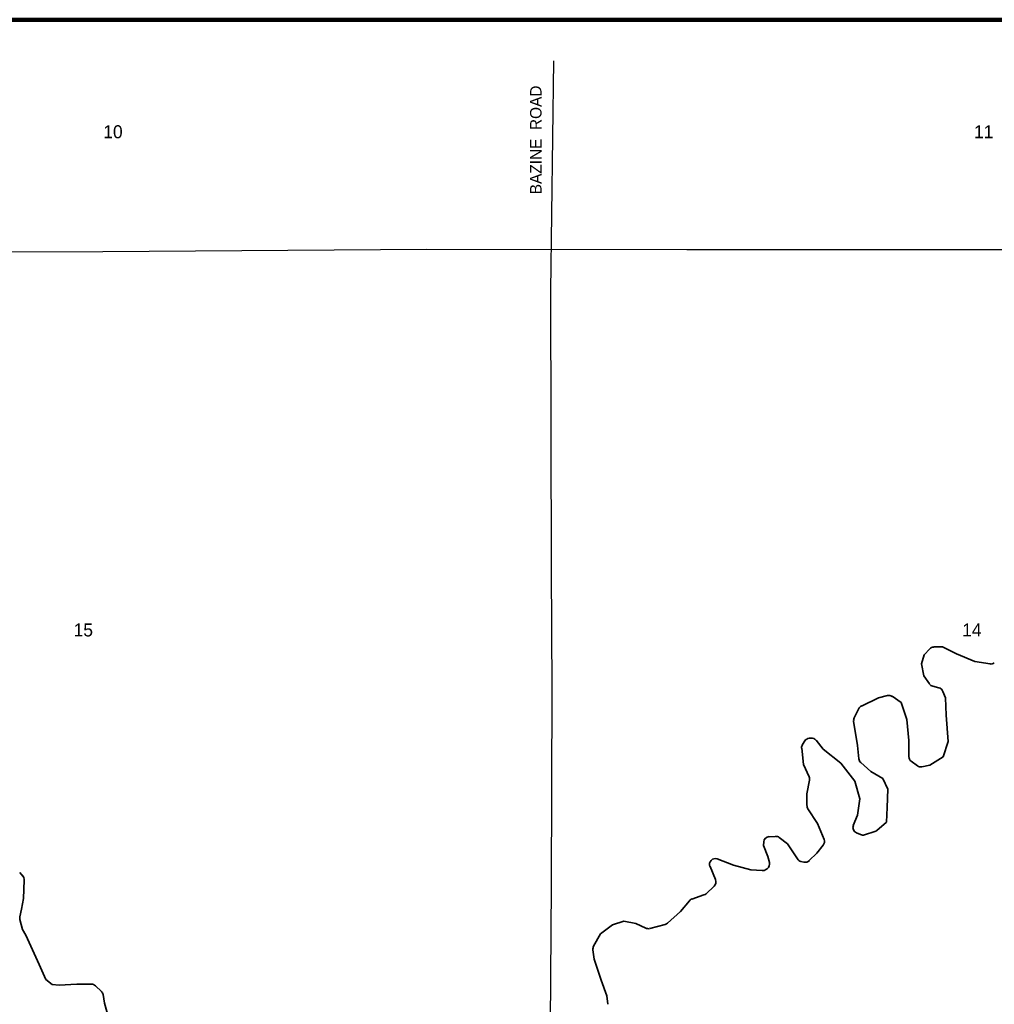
# Model space of a CAD drawing. Extents: x 269.97 to 274.53, y 2619.91 to 2623.85.
# Drawn here: x 271.087 to 272.21, y 2622.716 to 2623.85 of the extents above; entities that cross this region are included whole.
import ezdxf
from ezdxf.enums import TextEntityAlignment as Align

# ---------------------------------------------------------------- set-up
doc = ezdxf.new("R2010")
doc.units = 0
doc.header["$LTSCALE"] = 0.006
for name, color, linetype, lineweight in [('14', 7, 'Continuous', 25), ('25', 7, 'Continuous', 35), ('48', 7, 'Continuous', 106)]:
    doc.layers.add(name, color=color, linetype=linetype, lineweight=lineweight)
doc.layers.add('45', color=7, linetype='Continuous')
doc.layers.add('49', color=7, linetype='Continuous')

msp = doc.modelspace()

# ---------------------------------------------------------------- linework, layer by layer
at = {"layer": '14'}
for points in [[(271.701515, 2623.802652), (271.698295, 2623.5375), (271.699053, 2623.217424), (271.699811, 2623.078409), (271.699053, 2622.852083), (271.697348, 2622.641288), (271.697159, 2622.450758), (271.696402, 2622.274053), (271.699053, 2622.062311), (271.697348, 2621.893182), (271.693939, 2621.842803), (271.687879, 2621.800947), (271.685227, 2621.722917), (271.685227, 2621.407765)], [(270.019508, 2623.577083), (270.294886, 2623.578977), (270.582386, 2623.581439), (270.876705, 2623.582197), (271.182197, 2623.582955), (271.555682, 2623.585606), (271.855114, 2623.585417), (272.24678, 2623.585417), (272.701326, 2623.584659)]]:
    msp.add_lwpolyline(points, dxfattribs=at)
at = {"layer": '25'}
for p, q in [((272.148295, 2623.127652), (272.139962, 2623.127462)), ((272.138636, 2623.082197), (272.145833, 2623.080303)), ((272.053409, 2623.056439), (272.048106, 2623.045833)), ((271.991288, 2623.019318), (271.988636, 2623.015152)), ((271.998295, 2623.022538), (271.996212, 2623.022348)), ((272.121023, 2622.99053), (272.113826, 2622.995833)), ((271.957386, 2622.90928), (271.950189, 2622.908902)), ((272.055492, 2622.911364), (272.050758, 2622.913447)), ((272.07178, 2622.914773), (272.060038, 2622.910985)), ((271.882008, 2622.874432), (271.888447, 2622.85947)), ((271.947727, 2622.87197), (271.946212, 2622.871023)), ((271.990152, 2622.879545), (271.986553, 2622.880492)), ((271.090152, 2622.863636), (271.086553, 2622.867614)), ((271.886932, 2622.852083), (271.877462, 2622.843182)), ((271.875, 2622.841856), (271.861174, 2622.837121)), ((271.830303, 2622.807765), (271.8125, 2622.80322)), ((271.180682, 2622.730682), (271.173864, 2622.737121))]:
    msp.add_line(p, q, dxfattribs=at)
for points in [[(272.135227, 2623.125189), (272.128977, 2623.118371), (272.125758, 2623.107955), (272.12822, 2623.094129), (272.134848, 2623.084848)], [(272.204735, 2623.107955), (272.187121, 2623.110606), (272.166098, 2623.119697), (272.151326, 2623.126894)], [(272.150379, 2623.076326), (272.15322, 2623.068939), (272.153977, 2623.048864), (272.156439, 2623.01875), (272.150758, 2623.000947), (272.135417, 2622.991288), (272.126136, 2622.989394)], [(272.086364, 2623.071591), (272.076326, 2623.068939), (272.056629, 2623.05947)], [(272.111174, 2623.001136), (272.111174, 2623.019697), (272.108712, 2623.043939), (272.102273, 2623.063447), (272.091856, 2623.070644)], [(272.047538, 2623.041856), (272.052083, 2623.014015), (272.053409, 2622.998674)], [(272.047159, 2622.92197), (272.052083, 2622.933712), (272.054545, 2622.952462), (272.048864, 2622.972727), (272.032576, 2622.99375), (272.0125, 2623.009848), (272.004167, 2623.020076)], [(271.987689, 2623.010795), (271.989773, 2622.992045), (271.996212, 2622.977841)], [(272.055682, 2622.994318), (272.067424, 2622.983902), (272.08125, 2622.975947), (272.086932, 2622.963826), (272.085985, 2622.942614), (272.085227, 2622.925758), (272.074242, 2622.916098)], [(271.996591, 2622.973864), (271.99375, 2622.958144), (271.99375, 2622.944697)], [(271.994886, 2622.941098), (272.005871, 2622.924053), (272.013447, 2622.905871)], [(271.982765, 2622.883333), (271.971212, 2622.900568), (271.961742, 2622.907955)], [(271.943939, 2622.902841), (271.943561, 2622.898864), (271.948485, 2622.885985), (271.950379, 2622.879356)], [(272.0125, 2622.899242), (272.005114, 2622.889962), (271.996402, 2622.881439)], [(271.942235, 2622.869886), (271.928977, 2622.870644), (271.908902, 2622.876326), (271.890341, 2622.883333)], [(271.086742, 2622.816667), (271.088447, 2622.825379), (271.09072, 2622.837879), (271.091856, 2622.858902)], [(271.858333, 2622.835038), (271.848106, 2622.822917), (271.833144, 2622.80928)], [(271.169318, 2622.739015), (271.152273, 2622.739015), (271.132197, 2622.738068), (271.124053, 2622.738636), (271.116477, 2622.744508), (271.109091, 2622.761742), (271.09375, 2622.795455), (271.089773, 2622.801894), (271.086742, 2622.813636)], [(271.807955, 2622.803598), (271.796402, 2622.809091), (271.782576, 2622.811553), (271.769508, 2622.807576), (271.755871, 2622.79697), (271.747917, 2622.782765)], [(271.747159, 2622.778598), (271.748485, 2622.767803), (271.756629, 2622.743561), (271.763068, 2622.725758), (271.764394, 2622.715909)], [(271.215909, 2622.664773), (271.209091, 2622.667235), (271.201515, 2622.674053), (271.194697, 2622.685606), (271.189015, 2622.700568), (271.18428, 2622.717235), (271.182576, 2622.727083)]]:
    msp.add_lwpolyline(points, dxfattribs=at)
for centre, start, end in [((272.14007, 2623.120797), 91.5895, 137.74526), ((272.14844, 2623.121029), 63.42326, 91.58951), ((272.205714, 2623.11444), 260.90515, 305.76775), ((272.14023, 2623.088639), 215.51968, 255.95479), ((272.144252, 2623.073967), 21.02476, 75.95479), ((272.088018, 2623.065116), 55.4737, 104.0452), ((272.059426, 2623.053515), 115.72483, 153.45016), ((272.05411, 2623.042876), 153.45016, 189.20502), ((271.996844, 2623.015753), 95.19782, 147.54604), ((271.998983, 2623.015947), 39.07525, 95.19785), ((271.994187, 2623.011576), 147.54605, 186.57761), ((272.060063, 2622.999367), 185.191, 228.55746), ((272.117792, 2623.00112), 180, 233.728), ((272.124869, 2622.995927), 233.72801, 281.31727), ((271.990155, 2622.975055), 349.70184, 24.21351), ((272.000436, 2622.94466), 180, 213.09392), ((272.05338, 2622.919442), 157.76431, 246.35663), ((271.950563, 2622.90236), 93.01478, 175.23952), ((271.957676, 2622.902734), 51.82429, 93.01479), ((272.007245, 2622.903298), 321.35876, 22.15306), ((272.058124, 2622.917366), 246.35662, 287.53651), ((272.069818, 2622.921061), 287.53651, 310.93322), ((271.88805, 2622.877105), 69.13287, 203.18482), ((271.988191, 2622.886947), 213.67249, 255.95479), ((271.94402, 2622.87749), 303.70764, 15.93536), ((271.991773, 2622.886051), 255.95481, 315.01902), ((271.085214, 2622.859185), 356.82213, 42.69179), ((271.942589, 2622.876536), 266.98522, 303.70762), ((271.882293, 2622.856871), 313.2833, 23.18482), ((271.87297, 2622.84809), 288.44636, 313.28329), ((271.863362, 2622.83091), 108.44636, 140.5462), ((271.093203, 2622.815375), 168.23877, 194.46175), ((271.810741, 2622.809598), 244.7842, 284.5437), ((271.828705, 2622.814259), 284.5437, 312.00615), ((271.753732, 2622.779499), 151.20527, 187.12034), ((271.169236, 2622.732379), 46.45117, 90), ((271.176082, 2622.725872), 10.11856, 46.45116)]:
    msp.add_arc(centre, 0.006629, start, end, dxfattribs=at)
at = {"layer": '48'}
msp.add_lwpolyline([(269.972159, 2619.967424), (269.972159, 2623.85), (273.854735, 2623.85), (273.854735, 2619.967424)], close=True, dxfattribs=at)

# ---------------------------------------------------------------- texts
at = {"layer": '45'}
for s, p in [('10', (271.194034, 2623.713447)), ('11', (272.197443, 2623.713447)), ('15', (271.159848, 2623.139583)), ('14', (272.183712, 2623.139583))]:
    msp.add_text(s, height=0.01496, dxfattribs=at).set_placement(p, align=Align.CENTER)
at = {"layer": '49'}
msp.add_text('BAZINE  ROAD', height=0.01326, rotation=90, dxfattribs=at).set_placement((271.687879, 2623.711553), align=Align.CENTER)

doc.saveas('drawing.dxf')
